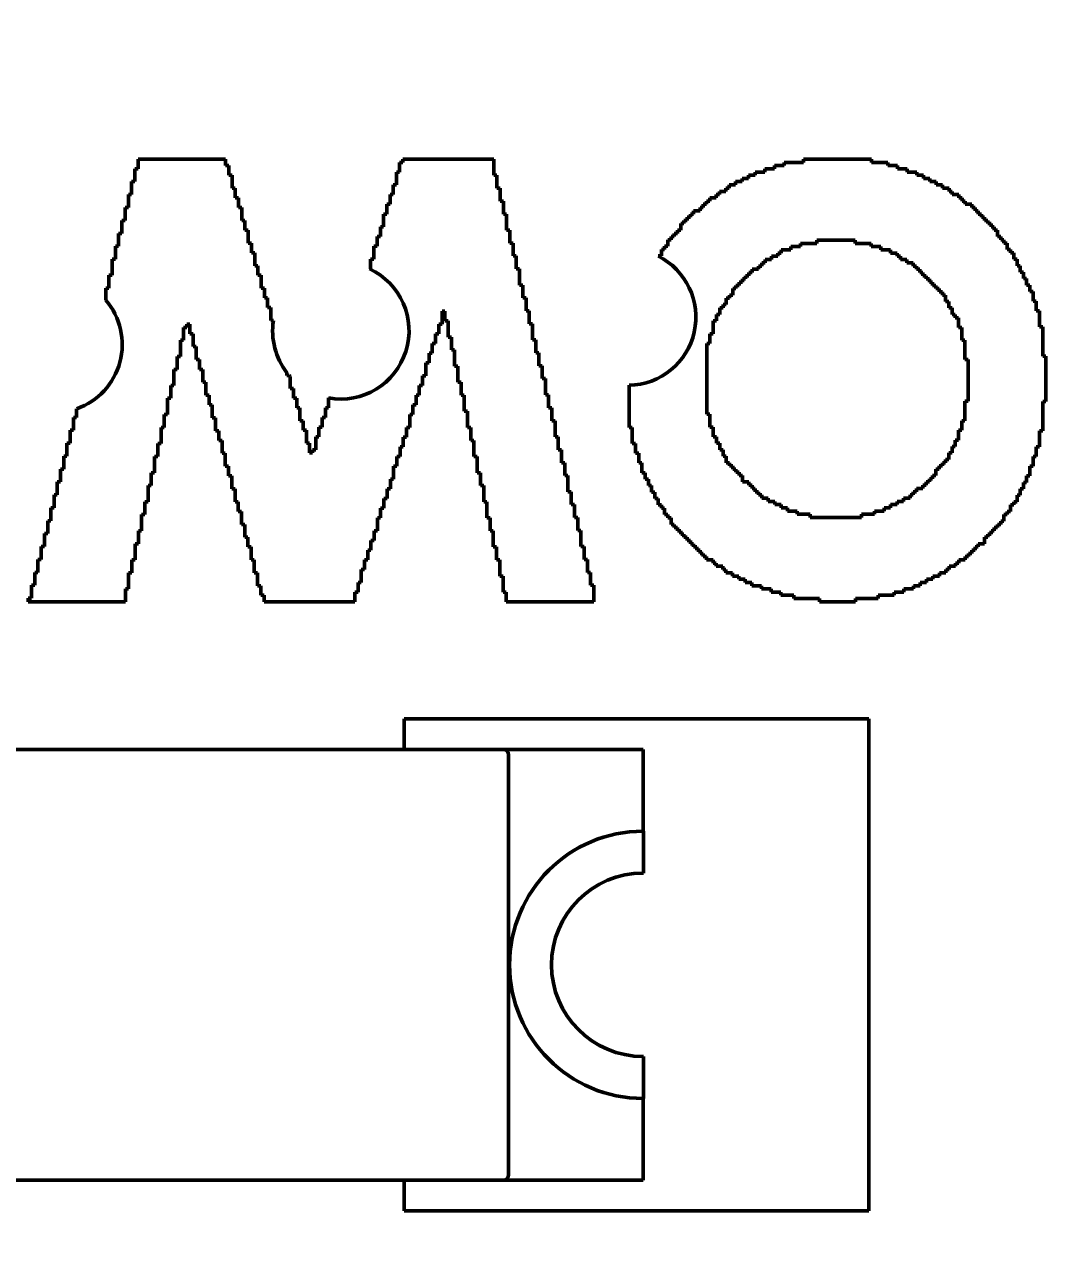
# Model space of a CAD drawing. Header units: millimetres. Extents: x 22 to 202, y 169 to 282.
# Drawn here: x 95.103 to 97.001, y 206.543 to 208.839 of the extents above; entities that cross this region are included whole.
import ezdxf

# ---------------------------------------------------------------- set-up
doc = ezdxf.new("R2010")
doc.units = ezdxf.units.MM
doc.header["$LTSCALE"] = 0.75
doc.layers.add('FD_Dimensions', color=7, linetype='Continuous', lineweight=25)
doc.layers.add('Visible', color=7, linetype='Continuous', lineweight=50)
doc.styles.get("Standard").update_dxf_attribs({"font": 'arial.ttf'})
doc.dimstyles.new('Dim-ISO-25', dxfattribs={"dimtxt": 2.5, "dimasz": 2.5, "dimexe": 1.5, "dimexo": 0, "dimgap": 1, "dimtad": 1, "dimzin": 4, "dimdsep": 46, "dimtxsty": 'Standard', "dimblk": 'OPEN90', "dimcen": 0, "dimazin": 1, "dimtp": 0.1, "dimtm": 0.1, "dimtfac": 0.72, "dimtmove": 0, "dimatfit": 3, "dimfxl": 1, "dimtzin": 4, "dimarcsym": 0})

# ---------------------------------------------------------------- blocks, each defined once
blk = doc.blocks.new('_Open90')
at = {"color": 0, "linetype": 'ByBlock', "lineweight": -2}
for p, q in [((-0.5, 0.5), (0, 0)), ((0, 0), (-1, 0)), ((0, 0), (-0.5, -0.5))]:
    blk.add_line(p, q, dxfattribs=at)
blk = doc.blocks.new('*D39')
at = {"layer": 'Defpoints', "color": 0, "transparency": 16777216}
for p in [(91.851481, 219.885579), (39.845512, 191.385202), (126.699789, 191.385202)]:
    blk.add_point(p, dxfattribs=at)
at = {"layer": 'FD_Dimensions', "color": 0, "lineweight": -2, "transparency": 16777216}
for p, q in [((91.851481, 219.885579), (38.345512, 219.885579)), ((39.845512, 217.385579), (39.845512, 193.885202)), ((126.699789, 191.385202), (38.345512, 191.385202))]:
    blk.add_line(p, q, dxfattribs=at)
at = {"layer": 'FD_Dimensions', "color": 0, "lineweight": -2, "transparency": 16777216, "xscale": 2.5, "yscale": 2.5, "zscale": 2.5}
for p, rotation in [((39.845512, 219.885579), 90), ((39.845512, 191.385202), 270)]:
    blk.add_blockref('_Open90', p, dxfattribs=dict(at, rotation=rotation))
at = {"layer": 'FD_Dimensions', "color": 0, "transparency": 16777216, "insert": (37.568245, 204.532394), "char_height": 2.5, "attachment_point": 5, "rotation": 90}
blk.add_mtext('28.50mm', dxfattribs=at)

msp = doc.modelspace()

# ---------------------------------------------------------------- linework, layer by layer
at = {"layer": 'Visible'}
for p, q in [((95.314, 208.5896), (95.4765, 208.5896)), ((95.314, 208.5715), (95.314, 208.5896)), ((95.4765, 208.5896), (95.4765, 208.5776)), ((95.806, 208.5896), (95.9746, 208.5896)), ((95.806, 208.5835), (95.806, 208.5896)), ((95.9746, 208.5896), (95.9746, 208.5596)), ((96.5499, 208.5896), (96.6767, 208.5896)), ((96.5499, 208.5835), (96.5499, 208.5896)), ((96.6767, 208.5896), (96.6767, 208.5835)), ((95.3079, 208.5715), (95.314, 208.5715)), ((95.3079, 208.5477), (95.3079, 208.5715)), ((95.4765, 208.5776), (95.4826, 208.5776)), ((95.4826, 208.5776), (95.4826, 208.5596)), ((95.7999, 208.5835), (95.806, 208.5835)), ((95.7999, 208.5654), (95.7999, 208.5835)), ((96.478, 208.5715), (96.4961, 208.5715)), ((96.478, 208.5654), (96.478, 208.5715)), ((96.4961, 208.5776), (96.5139, 208.5776)), ((96.4961, 208.5715), (96.4961, 208.5776)), ((96.5139, 208.5835), (96.5499, 208.5835)), ((96.5139, 208.5776), (96.5139, 208.5835)), ((96.6767, 208.5835), (96.7066, 208.5835)), ((96.7066, 208.5835), (96.7066, 208.5776)), ((96.7066, 208.5776), (96.7247, 208.5776)), ((96.7247, 208.5776), (96.7247, 208.5715)), ((96.7247, 208.5715), (96.7425, 208.5715)), ((96.7425, 208.5715), (96.7425, 208.5654)), ((95.302, 208.5477), (95.3079, 208.5477)), ((95.302, 208.5235), (95.302, 208.5477)), ((95.4826, 208.5596), (95.4885, 208.5596)), ((95.4885, 208.5596), (95.4885, 208.5355)), ((95.794, 208.5654), (95.7999, 208.5654)), ((95.794, 208.5416), (95.794, 208.5654)), ((95.9746, 208.5596), (95.9805, 208.5596)), ((95.9805, 208.5596), (95.9805, 208.5355)), ((96.4239, 208.5477), (96.4359, 208.5477)), ((96.4239, 208.5416), (96.4239, 208.5477)), ((96.4359, 208.5535), (96.4481, 208.5535)), ((96.4359, 208.5477), (96.4359, 208.5535)), ((96.4481, 208.5596), (96.46, 208.5596)), ((96.4481, 208.5535), (96.4481, 208.5596)), ((96.46, 208.5654), (96.478, 208.5654)), ((96.46, 208.5596), (96.46, 208.5654)), ((96.7425, 208.5654), (96.7605, 208.5654)), ((96.7605, 208.5654), (96.7605, 208.5596)), ((96.7605, 208.5596), (96.7727, 208.5596)), ((96.7727, 208.5596), (96.7727, 208.5535)), ((96.7727, 208.5535), (96.7846, 208.5535)), ((96.7846, 208.5535), (96.7846, 208.5477)), ((96.7846, 208.5477), (96.7966, 208.5477)), ((96.7966, 208.5477), (96.7966, 208.5416)), ((95.2959, 208.5235), (95.302, 208.5235)), ((95.2959, 208.4996), (95.2959, 208.5235)), ((95.4885, 208.5355), (95.4946, 208.5355)), ((95.4946, 208.5355), (95.4946, 208.5174)), ((95.7821, 208.5235), (95.7879, 208.5235)), ((95.7821, 208.5055), (95.7821, 208.5235)), ((95.7879, 208.5416), (95.794, 208.5416)), ((95.7879, 208.5235), (95.7879, 208.5416)), ((95.9805, 208.5355), (95.9866, 208.5355)), ((95.9866, 208.5355), (95.9866, 208.5116)), ((96.3879, 208.5235), (96.394, 208.5235)), ((96.3879, 208.5174), (96.3879, 208.5235)), ((96.394, 208.5296), (96.4059, 208.5296)), ((96.394, 208.5235), (96.394, 208.5296)), ((96.4059, 208.5355), (96.412, 208.5355)), ((96.4059, 208.5296), (96.4059, 208.5355)), ((96.412, 208.5416), (96.4239, 208.5416)), ((96.412, 208.5355), (96.412, 208.5416)), ((96.7966, 208.5416), (96.8085, 208.5416)), ((96.8085, 208.5416), (96.8085, 208.5355)), ((96.8085, 208.5355), (96.8204, 208.5355)), ((96.8204, 208.5355), (96.8204, 208.5296)), ((96.8204, 208.5296), (96.8265, 208.5296)), ((96.8265, 208.5296), (96.8265, 208.5235)), ((96.8265, 208.5235), (96.8385, 208.5235)), ((96.8385, 208.5235), (96.8385, 208.5174)), ((95.2898, 208.4996), (95.2959, 208.4996)), ((95.2898, 208.4755), (95.2898, 208.4996)), ((95.4946, 208.5174), (95.5007, 208.5174)), ((95.5007, 208.5174), (95.5007, 208.4996)), ((95.5007, 208.4996), (95.5065, 208.4996)), ((95.5065, 208.4996), (95.5065, 208.4755)), ((95.776, 208.5055), (95.7821, 208.5055)), ((95.776, 208.4875), (95.776, 208.5055)), ((95.9866, 208.5116), (95.9927, 208.5116)), ((95.9927, 208.5116), (95.9927, 208.4875)), ((96.3579, 208.4996), (96.364, 208.4996)), ((96.3579, 208.4936), (96.3579, 208.4996)), ((96.364, 208.5055), (96.3698, 208.5055)), ((96.364, 208.4996), (96.364, 208.5055)), ((96.3698, 208.5116), (96.3759, 208.5116)), ((96.3698, 208.5055), (96.3698, 208.5116)), ((96.3759, 208.5174), (96.3879, 208.5174)), ((96.3759, 208.5116), (96.3759, 208.5174)), ((96.8385, 208.5174), (96.8446, 208.5174)), ((96.8446, 208.5174), (96.8446, 208.5116)), ((96.8446, 208.5116), (96.8507, 208.5116)), ((96.8507, 208.5116), (96.8507, 208.5055)), ((96.8507, 208.5055), (96.8626, 208.5055)), ((96.8626, 208.5055), (96.8626, 208.4996)), ((96.8626, 208.4996), (96.8687, 208.4996)), ((96.8687, 208.4996), (96.8687, 208.4936)), ((95.284, 208.4755), (95.2898, 208.4755)), ((95.284, 208.4516), (95.284, 208.4755)), ((95.5065, 208.4755), (95.5126, 208.4755)), ((95.5126, 208.4755), (95.5126, 208.4575)), ((95.7699, 208.4875), (95.776, 208.4875)), ((95.7699, 208.4636), (95.7699, 208.4875)), ((95.9927, 208.4875), (95.9985, 208.4875)), ((95.9985, 208.4875), (95.9985, 208.4575)), ((96.3279, 208.4755), (96.334, 208.4755)), ((96.3279, 208.4697), (96.3279, 208.4755)), ((96.334, 208.4816), (96.3399, 208.4816)), ((96.334, 208.4755), (96.334, 208.4816)), ((96.3399, 208.4875), (96.346, 208.4875)), ((96.3399, 208.4816), (96.3399, 208.4875)), ((96.346, 208.4936), (96.3579, 208.4936)), ((96.346, 208.4875), (96.346, 208.4936)), ((96.8687, 208.4936), (96.8745, 208.4936)), ((96.8745, 208.4936), (96.8745, 208.4875)), ((96.8745, 208.4875), (96.8806, 208.4875)), ((96.8806, 208.4875), (96.8806, 208.4816)), ((96.8806, 208.4816), (96.8865, 208.4816)), ((96.8865, 208.4816), (96.8865, 208.4755)), ((96.8865, 208.4755), (96.8926, 208.4755)), ((96.8926, 208.4755), (96.8926, 208.4697)), ((95.5126, 208.4575), (95.5184, 208.4575)), ((95.5184, 208.4575), (95.5184, 208.4336)), ((95.7641, 208.4636), (95.7699, 208.4636)), ((95.7641, 208.4455), (95.7641, 208.4636)), ((95.9985, 208.4575), (96.0046, 208.4575)), ((96.0046, 208.4575), (96.0046, 208.4336)), ((96.316, 208.4575), (96.3221, 208.4575)), ((96.316, 208.4516), (96.316, 208.4575)), ((96.3221, 208.4697), (96.3279, 208.4697)), ((96.3221, 208.4575), (96.3221, 208.4697)), ((96.8926, 208.4697), (96.8987, 208.4697)), ((96.8987, 208.4697), (96.8987, 208.4636)), ((96.8987, 208.4636), (96.9045, 208.4636)), ((96.9045, 208.4636), (96.9045, 208.4575)), ((96.9045, 208.4575), (96.9106, 208.4575)), ((96.9106, 208.4575), (96.9106, 208.4455)), ((95.2779, 208.4516), (95.284, 208.4516)), ((95.2779, 208.4275), (95.2779, 208.4516)), ((95.5184, 208.4336), (95.5245, 208.4336)), ((95.5245, 208.4336), (95.5245, 208.4156)), ((95.758, 208.4455), (95.7641, 208.4455)), ((95.758, 208.4275), (95.758, 208.4455)), ((96.0046, 208.4336), (96.0107, 208.4336)), ((96.0107, 208.4336), (96.0107, 208.4095)), ((96.298, 208.4394), (96.3041, 208.4394)), ((96.298, 208.4275), (96.298, 208.4394)), ((96.3041, 208.4455), (96.3099, 208.4455)), ((96.3041, 208.4394), (96.3041, 208.4455)), ((96.3099, 208.4516), (96.316, 208.4516)), ((96.3099, 208.4455), (96.3099, 208.4516)), ((96.5446, 208.4328), (96.5446, 208.427)), ((96.5746, 208.4328), (96.5446, 208.4328)), ((96.5746, 208.4389), (96.5746, 208.4328)), ((96.6459, 208.4389), (96.5746, 208.4389)), ((96.6459, 208.4328), (96.6459, 208.4389)), ((96.6759, 208.4328), (96.6459, 208.4328)), ((96.6759, 208.427), (96.6759, 208.4328)), ((96.9106, 208.4455), (96.9165, 208.4455)), ((96.9165, 208.4455), (96.9165, 208.4394)), ((96.9165, 208.4394), (96.9225, 208.4394)), ((96.9225, 208.4394), (96.9225, 208.4336)), ((96.9225, 208.4336), (96.9286, 208.4336)), ((96.9286, 208.4336), (96.9286, 208.4214)), ((95.2721, 208.4275), (95.2779, 208.4275)), ((95.2721, 208.4036), (95.2721, 208.4275)), ((95.5245, 208.4156), (95.5306, 208.4156)), ((95.5306, 208.4156), (95.5306, 208.3914)), ((95.7519, 208.4275), (95.758, 208.4275)), ((95.7519, 208.4036), (95.7519, 208.4275)), ((96.0107, 208.4095), (96.0165, 208.4095)), ((96.0165, 208.4095), (96.0165, 208.3856)), ((96.2799, 208.4095), (96.286, 208.4095)), ((96.2799, 208.4095), (96.2799, 208.4095)), ((96.286, 208.4214), (96.2919, 208.4214)), ((96.286, 208.4095), (96.286, 208.4214)), ((96.2919, 208.4275), (96.298, 208.4275)), ((96.2919, 208.4214), (96.2919, 208.4275)), ((96.4905, 208.409), (96.4905, 208.4029)), ((96.5027, 208.409), (96.4905, 208.409)), ((96.5027, 208.4148), (96.5027, 208.409)), ((96.5085, 208.4148), (96.5027, 208.4148)), ((96.5085, 208.4209), (96.5085, 208.4148)), ((96.5266, 208.4209), (96.5085, 208.4209)), ((96.5266, 208.427), (96.5266, 208.4209)), ((96.5446, 208.427), (96.5266, 208.427)), ((96.6939, 208.427), (96.6759, 208.427)), ((96.6939, 208.4209), (96.6939, 208.427)), ((96.712, 208.4209), (96.6939, 208.4209)), ((96.712, 208.4148), (96.712, 208.4209)), ((96.7239, 208.4148), (96.712, 208.4148)), ((96.7239, 208.409), (96.7239, 208.4148)), ((96.73, 208.409), (96.7239, 208.409)), ((96.73, 208.4029), (96.73, 208.409)), ((96.9286, 208.4214), (96.9345, 208.4214)), ((96.9345, 208.4214), (96.9345, 208.4156)), ((96.9345, 208.4156), (96.9406, 208.4156)), ((96.9406, 208.4156), (96.9406, 208.4036)), ((95.266, 208.4036), (95.2721, 208.4036)), ((95.266, 208.3737), (95.266, 208.4036)), ((95.5306, 208.3914), (95.5365, 208.3914)), ((95.5365, 208.3914), (95.5365, 208.3737)), ((95.7438, 208.3856), (95.746, 208.3856)), ((95.746, 208.4036), (95.7519, 208.4036)), ((95.746, 208.3856), (95.746, 208.4036)), ((96.0165, 208.3856), (96.0226, 208.3856)), ((96.0226, 208.3856), (96.0226, 208.3556)), ((96.4547, 208.3848), (96.4547, 208.379)), ((96.4666, 208.3848), (96.4547, 208.3848)), ((96.4666, 208.3909), (96.4666, 208.3848)), ((96.4725, 208.3909), (96.4666, 208.3909)), ((96.4725, 208.397), (96.4725, 208.3909)), ((96.4786, 208.397), (96.4725, 208.397)), ((96.4786, 208.4029), (96.4786, 208.397)), ((96.4905, 208.4029), (96.4786, 208.4029)), ((96.742, 208.4029), (96.73, 208.4029)), ((96.742, 208.397), (96.742, 208.4029)), ((96.7539, 208.397), (96.742, 208.397)), ((96.7539, 208.3909), (96.7539, 208.397)), ((96.76, 208.3909), (96.7539, 208.3909)), ((96.76, 208.3848), (96.76, 208.3909)), ((96.7661, 208.3848), (96.76, 208.3848)), ((96.7661, 208.379), (96.7661, 208.3848)), ((96.9406, 208.4036), (96.9467, 208.4036)), ((96.9467, 208.4036), (96.9467, 208.3914)), ((96.9467, 208.3914), (96.9525, 208.3914)), ((96.9525, 208.3914), (96.9525, 208.3795)), ((95.2599, 208.3737), (95.266, 208.3737)), ((95.2599, 208.3495), (95.2599, 208.3737)), ((95.5365, 208.3737), (95.5426, 208.3737)), ((95.5426, 208.3737), (95.5426, 208.3495)), ((96.4305, 208.361), (96.4305, 208.3549)), ((96.4366, 208.361), (96.4305, 208.361)), ((96.4366, 208.3671), (96.4366, 208.361)), ((96.4425, 208.3671), (96.4366, 208.3671)), ((96.4425, 208.3729), (96.4425, 208.3671)), ((96.4486, 208.3729), (96.4425, 208.3729)), ((96.4486, 208.379), (96.4486, 208.3729)), ((96.4547, 208.379), (96.4486, 208.379)), ((96.7719, 208.379), (96.7661, 208.379)), ((96.7719, 208.3729), (96.7719, 208.379)), ((96.778, 208.3729), (96.7719, 208.3729)), ((96.778, 208.3671), (96.778, 208.3729)), ((96.7839, 208.3671), (96.778, 208.3671)), ((96.7839, 208.361), (96.7839, 208.3671)), ((96.79, 208.361), (96.7839, 208.361)), ((96.79, 208.3549), (96.79, 208.361)), ((96.9525, 208.3795), (96.9586, 208.3795)), ((96.9586, 208.3795), (96.9586, 208.3676)), ((96.9586, 208.3676), (96.9645, 208.3676)), ((96.9645, 208.3676), (96.9645, 208.3556)), ((95.254, 208.3495), (95.2599, 208.3495)), ((95.254, 208.3276), (95.254, 208.3495)), ((95.5426, 208.3495), (95.5487, 208.3495)), ((95.5487, 208.3495), (95.5487, 208.3315)), ((96.0226, 208.3556), (96.0285, 208.3556)), ((96.0285, 208.3556), (96.0285, 208.3315)), ((96.4186, 208.349), (96.4186, 208.3368)), ((96.4247, 208.349), (96.4186, 208.349)), ((96.4247, 208.3549), (96.4247, 208.349)), ((96.4305, 208.3549), (96.4247, 208.3549)), ((96.7961, 208.3549), (96.79, 208.3549)), ((96.7961, 208.349), (96.7961, 208.3549)), ((96.8019, 208.349), (96.7961, 208.349)), ((96.8019, 208.3429), (96.8019, 208.349)), ((96.808, 208.3429), (96.8019, 208.3429)), ((96.808, 208.3368), (96.808, 208.3429)), ((96.9645, 208.3556), (96.9706, 208.3556)), ((96.9706, 208.3556), (96.9706, 208.3434)), ((96.9706, 208.3434), (96.9766, 208.3434)), ((96.9766, 208.3434), (96.9766, 208.3257)), ((95.5487, 208.3315), (95.5545, 208.3315)), ((95.5545, 208.3315), (95.5545, 208.3135)), ((96.0285, 208.3315), (96.0346, 208.3315)), ((96.0346, 208.3315), (96.0346, 208.3076)), ((96.4006, 208.3191), (96.4006, 208.313)), ((96.4067, 208.3191), (96.4006, 208.3191)), ((96.4067, 208.331), (96.4067, 208.3191)), ((96.4125, 208.331), (96.4067, 208.331)), ((96.4125, 208.3368), (96.4125, 208.331)), ((96.4186, 208.3368), (96.4125, 208.3368)), ((96.8138, 208.3368), (96.808, 208.3368)), ((96.8138, 208.3249), (96.8138, 208.3368)), ((96.8199, 208.3249), (96.8138, 208.3249)), ((96.8199, 208.313), (96.8199, 208.3249)), ((96.9766, 208.3257), (96.9825, 208.3257)), ((96.9825, 208.3257), (96.9825, 208.3076)), ((95.5545, 208.3135), (95.5606, 208.3135)), ((95.5606, 208.3135), (95.5606, 208.2896)), ((95.8786, 208.3069), (95.8786, 208.283)), ((95.8839, 208.3069), (95.8786, 208.3069)), ((95.8839, 208.2888), (95.8839, 208.3069)), ((96.0346, 208.3076), (96.0407, 208.3076)), ((96.0407, 208.3076), (96.0407, 208.2835)), ((96.3886, 208.301), (96.3886, 208.2888)), ((96.3945, 208.301), (96.3886, 208.301)), ((96.3945, 208.313), (96.3945, 208.301)), ((96.4006, 208.313), (96.3945, 208.313)), ((96.826, 208.313), (96.8199, 208.313)), ((96.826, 208.301), (96.826, 208.313)), ((96.8319, 208.301), (96.826, 208.301)), ((96.8319, 208.2949), (96.8319, 208.301)), ((96.838, 208.2949), (96.8319, 208.2949)), ((96.838, 208.2769), (96.838, 208.2949)), ((96.9825, 208.3076), (96.9886, 208.3076)), ((96.9886, 208.3076), (96.9886, 208.2777)), ((95.3985, 208.2769), (95.3985, 208.253)), ((95.4046, 208.2769), (95.3985, 208.2769)), ((95.4046, 208.283), (95.4046, 208.2769)), ((95.41, 208.283), (95.4046, 208.283)), ((95.41, 208.265), (95.41, 208.283)), ((95.5606, 208.2896), (95.5653, 208.2896)), ((95.8725, 208.283), (95.8725, 208.265)), ((95.8786, 208.283), (95.8725, 208.283)), ((95.89, 208.2888), (95.8839, 208.2888)), ((95.89, 208.2589), (95.89, 208.2888)), ((96.0407, 208.2835), (96.0465, 208.2835)), ((96.0465, 208.2835), (96.0465, 208.2535)), ((96.3825, 208.2888), (96.3825, 208.265)), ((96.3886, 208.2888), (96.3825, 208.2888)), ((96.8441, 208.2769), (96.838, 208.2769)), ((96.8441, 208.253), (96.8441, 208.2769)), ((96.9886, 208.2777), (96.9947, 208.2777)), ((96.9947, 208.2777), (96.9947, 208.2235)), ((95.3925, 208.253), (95.3925, 208.223)), ((95.3985, 208.253), (95.3925, 208.253)), ((95.4161, 208.265), (95.41, 208.265)), ((95.4161, 208.2411), (95.4161, 208.265)), ((95.8606, 208.2469), (95.8606, 208.2289)), ((95.8667, 208.2469), (95.8606, 208.2469)), ((95.8667, 208.265), (95.8667, 208.2469)), ((95.8725, 208.265), (95.8667, 208.265)), ((95.8959, 208.2589), (95.89, 208.2589)), ((95.8959, 208.235), (95.8959, 208.2589)), ((96.0465, 208.2535), (96.0526, 208.2535)), ((96.0526, 208.2535), (96.0526, 208.2296)), ((96.3706, 208.2469), (96.3706, 208.1156)), ((96.3764, 208.2469), (96.3706, 208.2469)), ((96.3764, 208.265), (96.3764, 208.2469)), ((96.3825, 208.265), (96.3764, 208.265)), ((96.8499, 208.253), (96.8441, 208.253)), ((96.8499, 208.2169), (96.8499, 208.253)), ((95.3866, 208.223), (95.3866, 208.1989)), ((95.3925, 208.223), (95.3866, 208.223)), ((95.4219, 208.2411), (95.4161, 208.2411)), ((95.4219, 208.2169), (95.4219, 208.2411)), ((95.8545, 208.2289), (95.8545, 208.2108)), ((95.8606, 208.2289), (95.8545, 208.2289)), ((95.902, 208.235), (95.8959, 208.235)), ((95.902, 208.205), (95.902, 208.235)), ((96.0526, 208.2296), (96.0584, 208.2296)), ((96.0584, 208.2296), (96.0584, 208.2055)), ((96.9947, 208.2235), (97.0005, 208.2235)), ((97.0005, 208.2235), (97.0005, 208.139)), ((95.428, 208.2169), (95.4219, 208.2169)), ((95.428, 208.1989), (95.428, 208.2169)), ((95.8486, 208.2108), (95.8486, 208.187)), ((95.8545, 208.2108), (95.8486, 208.2108)), ((95.9081, 208.205), (95.902, 208.205)), ((95.9081, 208.175), (95.9081, 208.205)), ((96.0584, 208.2055), (96.0645, 208.2055)), ((96.0645, 208.2055), (96.0645, 208.1816)), ((96.856, 208.2169), (96.8499, 208.2169)), ((96.856, 208.1395), (96.856, 208.2169)), ((95.3805, 208.1989), (95.3805, 208.1689)), ((95.3866, 208.1989), (95.3805, 208.1989)), ((95.4341, 208.1989), (95.428, 208.1989)), ((95.4341, 208.175), (95.4341, 208.1989)), ((95.5906, 208.1928), (95.5906, 208.1875)), ((95.5906, 208.1875), (95.5949, 208.1875)), ((95.5967, 208.1855), (95.5967, 208.1636)), ((95.8425, 208.187), (95.8425, 208.1689)), ((95.8486, 208.187), (95.8425, 208.187)), ((96.0645, 208.1816), (96.0706, 208.1816)), ((96.0706, 208.1816), (96.0706, 208.1517)), ((95.3747, 208.1689), (95.3747, 208.1451)), ((95.3805, 208.1689), (95.3747, 208.1689)), ((95.4399, 208.175), (95.4341, 208.175)), ((95.4399, 208.1509), (95.4399, 208.175)), ((95.5967, 208.1636), (95.6025, 208.1636)), ((95.6025, 208.1636), (95.6025, 208.1456)), ((95.8364, 208.1689), (95.8364, 208.1509)), ((95.8425, 208.1689), (95.8364, 208.1689)), ((95.9139, 208.175), (95.9081, 208.175)), ((95.9139, 208.1509), (95.9139, 208.175)), ((96.2261, 208.091), (96.2261, 208.1692)), ((95.3686, 208.1451), (95.3686, 208.1148)), ((95.3747, 208.1451), (95.3686, 208.1451)), ((95.446, 208.1509), (95.4399, 208.1509)), ((95.446, 208.1329), (95.446, 208.1509)), ((95.4519, 208.1329), (95.446, 208.1329)), ((95.4519, 208.109), (95.4519, 208.1329)), ((95.6025, 208.1456), (95.6086, 208.1456)), ((95.6086, 208.1456), (95.6086, 208.1275)), ((95.668, 208.1275), (95.668, 208.1458)), ((95.8245, 208.1329), (95.8245, 208.1148)), ((95.8306, 208.1329), (95.8245, 208.1329)), ((95.8306, 208.1509), (95.8306, 208.1329)), ((95.8364, 208.1509), (95.8306, 208.1509)), ((95.92, 208.1509), (95.9139, 208.1509)), ((95.92, 208.1209), (95.92, 208.1509)), ((96.0706, 208.1517), (96.0765, 208.1517)), ((96.0765, 208.1517), (96.0765, 208.1275)), ((96.8499, 208.1395), (96.856, 208.1395)), ((96.8499, 208.1034), (96.8499, 208.1395)), ((96.9947, 208.139), (96.9947, 208.0849)), ((97.0005, 208.139), (96.9947, 208.139)), ((95.1941, 208.1095), (95.1999, 208.1095)), ((95.1941, 208.0856), (95.1941, 208.1095)), ((95.1999, 208.1095), (95.1999, 208.1256)), ((95.3625, 208.1148), (95.3625, 208.091)), ((95.3686, 208.1148), (95.3625, 208.1148)), ((95.458, 208.109), (95.4519, 208.109)), ((95.458, 208.0849), (95.458, 208.109)), ((95.6086, 208.1275), (95.6144, 208.1275)), ((95.6144, 208.1275), (95.6144, 208.1034)), ((95.6561, 208.1095), (95.6619, 208.1095)), ((95.6561, 208.0915), (95.6561, 208.1095)), ((95.6619, 208.1275), (95.668, 208.1275)), ((95.6619, 208.1095), (95.6619, 208.1275)), ((95.8187, 208.1148), (95.8187, 208.091)), ((95.8245, 208.1148), (95.8187, 208.1148)), ((95.9259, 208.1209), (95.92, 208.1209)), ((95.9259, 208.091), (95.9259, 208.1209)), ((96.0765, 208.1275), (96.0826, 208.1275)), ((96.0826, 208.1275), (96.0826, 208.1034)), ((96.3706, 208.1156), (96.3764, 208.1156)), ((96.3764, 208.1156), (96.3764, 208.0915)), ((95.188, 208.0856), (95.1941, 208.0856)), ((95.188, 208.0615), (95.188, 208.0856)), ((95.3566, 208.091), (95.3566, 208.061)), ((95.3625, 208.091), (95.3566, 208.091)), ((95.4641, 208.0849), (95.458, 208.0849)), ((95.4641, 208.0668), (95.4641, 208.0849)), ((95.6144, 208.1034), (95.6205, 208.1034)), ((95.6205, 208.1034), (95.6205, 208.0856)), ((95.6205, 208.0856), (95.6266, 208.0856)), ((95.6266, 208.0856), (95.6266, 208.0615)), ((95.65, 208.0915), (95.6561, 208.0915)), ((95.65, 208.0734), (95.65, 208.0915)), ((95.8126, 208.091), (95.8126, 208.0729)), ((95.8187, 208.091), (95.8126, 208.091)), ((95.9319, 208.091), (95.9259, 208.091)), ((95.9319, 208.0668), (95.9319, 208.091)), ((96.0826, 208.1034), (96.0887, 208.1034)), ((96.0887, 208.1034), (96.0887, 208.0734)), ((96.2319, 208.091), (96.2261, 208.091)), ((96.2319, 208.061), (96.2319, 208.091)), ((96.3764, 208.0915), (96.3825, 208.0915)), ((96.3825, 208.0915), (96.3825, 208.0734)), ((96.838, 208.0856), (96.8441, 208.0856)), ((96.838, 208.0676), (96.838, 208.0856)), ((96.8441, 208.1034), (96.8499, 208.1034)), ((96.8441, 208.0856), (96.8441, 208.1034)), ((96.9886, 208.0849), (96.9886, 208.0549)), ((96.9947, 208.0849), (96.9886, 208.0849)), ((95.4699, 208.0668), (95.4641, 208.0668)), ((95.4699, 208.043), (95.4699, 208.0668)), ((95.6439, 208.0734), (95.65, 208.0734)), ((95.6439, 208.0496), (95.6439, 208.0734)), ((95.8065, 208.0729), (95.8065, 208.0549)), ((95.8126, 208.0729), (95.8065, 208.0729)), ((95.938, 208.0668), (95.9319, 208.0668)), ((95.938, 208.0369), (95.938, 208.0668)), ((96.0887, 208.0734), (96.0945, 208.0734)), ((96.0945, 208.0734), (96.0945, 208.0496)), ((96.3825, 208.0734), (96.3886, 208.0734)), ((96.3886, 208.0734), (96.3886, 208.0615)), ((96.8319, 208.0676), (96.838, 208.0676)), ((96.8319, 208.0557), (96.8319, 208.0676)), ((95.1819, 208.0615), (95.188, 208.0615)), ((95.1819, 208.0376), (95.1819, 208.0615)), ((95.3505, 208.061), (95.3505, 208.0369)), ((95.3566, 208.061), (95.3505, 208.061)), ((95.476, 208.043), (95.4699, 208.043)), ((95.476, 208.0191), (95.476, 208.043)), ((95.6266, 208.0615), (95.6325, 208.0615)), ((95.6325, 208.0615), (95.6325, 208.0435)), ((95.6325, 208.0435), (95.6381, 208.0435)), ((95.6381, 208.0496), (95.6439, 208.0496)), ((95.6381, 208.0435), (95.6381, 208.0496)), ((95.8006, 208.0549), (95.8006, 208.0369)), ((95.8065, 208.0549), (95.8006, 208.0549)), ((96.0945, 208.0496), (96.1006, 208.0496)), ((96.1006, 208.0496), (96.1006, 208.0254)), ((96.238, 208.061), (96.2319, 208.061)), ((96.238, 208.043), (96.238, 208.061)), ((96.2439, 208.043), (96.238, 208.043)), ((96.2439, 208.0249), (96.2439, 208.043)), ((96.3886, 208.0615), (96.3945, 208.0615)), ((96.3945, 208.0615), (96.3945, 208.0496)), ((96.3945, 208.0496), (96.4006, 208.0496)), ((96.4006, 208.0496), (96.4006, 208.0376)), ((96.8199, 208.0435), (96.826, 208.0435)), ((96.8199, 208.0315), (96.8199, 208.0435)), ((96.826, 208.0557), (96.8319, 208.0557)), ((96.826, 208.0435), (96.826, 208.0557)), ((96.9825, 208.0549), (96.9825, 208.0369)), ((96.9886, 208.0549), (96.9825, 208.0549)), ((95.176, 208.0376), (95.1819, 208.0376)), ((95.176, 208.0135), (95.176, 208.0376)), ((95.3447, 208.0369), (95.3447, 208.0069)), ((95.3505, 208.0369), (95.3447, 208.0369)), ((95.4819, 208.0191), (95.476, 208.0191)), ((95.4819, 208.001), (95.4819, 208.0191)), ((95.7887, 208.0191), (95.7887, 207.9949)), ((95.7945, 208.0191), (95.7887, 208.0191)), ((95.7945, 208.0369), (95.7945, 208.0191)), ((95.8006, 208.0369), (95.7945, 208.0369)), ((95.9439, 208.0369), (95.938, 208.0369)), ((95.9439, 208.0069), (95.9439, 208.0369)), ((96.1006, 208.0254), (96.1067, 208.0254)), ((96.1067, 208.0254), (96.1067, 208.0016)), ((96.25, 208.0249), (96.2439, 208.0249)), ((96.25, 208.0069), (96.25, 208.0249)), ((96.4006, 208.0376), (96.4067, 208.0376)), ((96.4067, 208.0376), (96.4067, 208.0254)), ((96.4067, 208.0254), (96.4125, 208.0254)), ((96.4125, 208.0254), (96.4125, 208.0196)), ((96.4125, 208.0196), (96.4186, 208.0196)), ((96.4186, 208.0196), (96.4186, 208.0135)), ((96.8019, 208.0196), (96.808, 208.0196)), ((96.8019, 208.0135), (96.8019, 208.0196)), ((96.808, 208.0254), (96.8138, 208.0254)), ((96.808, 208.0196), (96.808, 208.0254)), ((96.8138, 208.0315), (96.8199, 208.0315)), ((96.8138, 208.0254), (96.8138, 208.0315)), ((96.9706, 208.0191), (96.9706, 208.001)), ((96.9766, 208.0191), (96.9706, 208.0191)), ((96.9766, 208.0369), (96.9766, 208.0191)), ((96.9825, 208.0369), (96.9766, 208.0369)), ((95.1699, 208.0135), (95.176, 208.0135)), ((95.1699, 207.9896), (95.1699, 208.0135)), ((95.3386, 208.0069), (95.3386, 207.983)), ((95.3447, 208.0069), (95.3386, 208.0069)), ((95.488, 208.001), (95.4819, 208.001)), ((95.488, 207.9769), (95.488, 208.001)), ((95.7826, 207.9949), (95.7826, 207.9769)), ((95.7887, 207.9949), (95.7826, 207.9949)), ((95.95, 208.0069), (95.9439, 208.0069)), ((95.95, 207.983), (95.95, 208.0069)), ((96.1067, 208.0016), (96.1125, 208.0016)), ((96.1125, 208.0016), (96.1125, 207.9716)), ((96.2561, 208.0069), (96.25, 208.0069)), ((96.2561, 207.9949), (96.2561, 208.0069)), ((96.2619, 207.9949), (96.2561, 207.9949)), ((96.2619, 207.983), (96.2619, 207.9949)), ((96.4186, 208.0135), (96.4247, 208.0135)), ((96.4247, 208.0135), (96.4247, 208.0077)), ((96.4247, 208.0077), (96.4305, 208.0077)), ((96.4305, 208.0077), (96.4305, 208.0016)), ((96.4305, 208.0016), (96.4366, 208.0016)), ((96.4366, 208.0016), (96.4366, 207.9896)), ((96.7839, 207.9955), (96.79, 207.9955)), ((96.7839, 207.9896), (96.7839, 207.9955)), ((96.79, 208.0016), (96.7961, 208.0016)), ((96.79, 207.9955), (96.79, 208.0016)), ((96.7961, 208.0135), (96.8019, 208.0135)), ((96.7961, 208.0016), (96.7961, 208.0135)), ((96.9645, 208.001), (96.9645, 207.9889)), ((96.9706, 208.001), (96.9645, 208.001)), ((95.1639, 207.9896), (95.1699, 207.9896)), ((95.1639, 207.9655), (95.1639, 207.9896)), ((95.3325, 207.983), (95.3325, 207.953)), ((95.3386, 207.983), (95.3325, 207.983)), ((95.4941, 207.9769), (95.488, 207.9769)), ((95.4941, 207.953), (95.4941, 207.9769)), ((95.7765, 207.9769), (95.7765, 207.9589)), ((95.7826, 207.9769), (95.7765, 207.9769)), ((95.9561, 207.983), (95.95, 207.983)), ((95.9561, 207.953), (95.9561, 207.983)), ((96.1125, 207.9716), (96.1186, 207.9716)), ((96.1186, 207.9716), (96.1186, 207.9475)), ((96.268, 207.983), (96.2619, 207.983)), ((96.268, 207.9708), (96.268, 207.983)), ((96.2741, 207.9708), (96.268, 207.9708)), ((96.2741, 207.9589), (96.2741, 207.9708)), ((96.4366, 207.9896), (96.4486, 207.9896)), ((96.4486, 207.9896), (96.4486, 207.9835)), ((96.4486, 207.9835), (96.4547, 207.9835)), ((96.4547, 207.9835), (96.4547, 207.9774)), ((96.4547, 207.9774), (96.4605, 207.9774)), ((96.4605, 207.9774), (96.4605, 207.9716)), ((96.4605, 207.9716), (96.4666, 207.9716)), ((96.4666, 207.9716), (96.4666, 207.9655)), ((96.7539, 207.9716), (96.76, 207.9716)), ((96.7539, 207.9655), (96.7539, 207.9716)), ((96.76, 207.9774), (96.7719, 207.9774)), ((96.76, 207.9716), (96.76, 207.9774)), ((96.7719, 207.9835), (96.778, 207.9835)), ((96.7719, 207.9774), (96.7719, 207.9835)), ((96.778, 207.9896), (96.7839, 207.9896)), ((96.778, 207.9835), (96.778, 207.9896)), ((96.9525, 207.9769), (96.9525, 207.965)), ((96.9586, 207.9769), (96.9525, 207.9769)), ((96.9586, 207.9889), (96.9586, 207.9769)), ((96.9645, 207.9889), (96.9586, 207.9889)), ((95.158, 207.9655), (95.1639, 207.9655)), ((95.158, 207.9416), (95.158, 207.9655)), ((95.3267, 207.953), (95.3267, 207.9289)), ((95.3325, 207.953), (95.3267, 207.953)), ((95.4999, 207.953), (95.4941, 207.953)), ((95.4999, 207.935), (95.4999, 207.953)), ((95.7707, 207.9589), (95.7707, 207.9408)), ((95.7765, 207.9589), (95.7707, 207.9589)), ((95.9619, 207.953), (95.9561, 207.953)), ((95.9619, 207.9231), (95.9619, 207.953)), ((96.1186, 207.9475), (96.1245, 207.9475)), ((96.1245, 207.9475), (96.1245, 207.9236)), ((96.2799, 207.9589), (96.2741, 207.9589)), ((96.2799, 207.9469), (96.2799, 207.9589)), ((96.286, 207.9469), (96.2799, 207.9469)), ((96.286, 207.9408), (96.286, 207.9469)), ((96.4666, 207.9655), (96.4725, 207.9655)), ((96.4725, 207.9655), (96.4725, 207.9596)), ((96.4725, 207.9596), (96.4847, 207.9596)), ((96.4847, 207.9596), (96.4847, 207.9535)), ((96.4847, 207.9535), (96.4966, 207.9535)), ((96.4966, 207.9535), (96.4966, 207.9475)), ((96.4966, 207.9475), (96.5085, 207.9475)), ((96.5085, 207.9475), (96.5085, 207.9416)), ((96.712, 207.9475), (96.7239, 207.9475)), ((96.712, 207.9416), (96.712, 207.9475)), ((96.7239, 207.9535), (96.7359, 207.9535)), ((96.7239, 207.9475), (96.7239, 207.9535)), ((96.7359, 207.9596), (96.748, 207.9596)), ((96.7359, 207.9535), (96.7359, 207.9596)), ((96.748, 207.9655), (96.7539, 207.9655)), ((96.748, 207.9596), (96.748, 207.9655)), ((96.9345, 207.9469), (96.9345, 207.935)), ((96.9406, 207.9469), (96.9345, 207.9469)), ((96.9406, 207.953), (96.9406, 207.9469)), ((96.9467, 207.953), (96.9406, 207.953)), ((96.9467, 207.965), (96.9467, 207.953)), ((96.9525, 207.965), (96.9467, 207.965)), ((95.1519, 207.9416), (95.158, 207.9416)), ((95.1519, 207.9175), (95.1519, 207.9416)), ((95.3206, 207.9289), (95.3206, 207.8989)), ((95.3267, 207.9289), (95.3206, 207.9289)), ((95.506, 207.935), (95.4999, 207.935)), ((95.506, 207.9109), (95.506, 207.935)), ((95.7646, 207.9408), (95.7646, 207.9231)), ((95.7707, 207.9408), (95.7646, 207.9408)), ((96.2919, 207.9408), (96.286, 207.9408)), ((96.2919, 207.9289), (96.2919, 207.9408)), ((96.298, 207.9289), (96.2919, 207.9289)), ((96.298, 207.9231), (96.298, 207.9289)), ((96.5085, 207.9416), (96.5205, 207.9416)), ((96.5205, 207.9416), (96.5205, 207.9355)), ((96.5205, 207.9355), (96.5385, 207.9355)), ((96.5385, 207.9355), (96.5385, 207.9297)), ((96.5385, 207.9297), (96.5626, 207.9297)), ((96.5626, 207.9297), (96.5626, 207.9236)), ((96.6579, 207.9236), (96.6579, 207.9297)), ((96.6579, 207.9297), (96.682, 207.9297)), ((96.682, 207.9355), (96.7, 207.9355)), ((96.682, 207.9297), (96.682, 207.9355)), ((96.7, 207.9416), (96.712, 207.9416)), ((96.7, 207.9355), (96.7, 207.9416)), ((96.9225, 207.9289), (96.9225, 207.917)), ((96.9286, 207.9289), (96.9225, 207.9289)), ((96.9286, 207.935), (96.9286, 207.9289)), ((96.9345, 207.935), (96.9286, 207.935)), ((95.1461, 207.9175), (95.1519, 207.9175)), ((95.1461, 207.8936), (95.1461, 207.9175)), ((95.5121, 207.9109), (95.506, 207.9109)), ((95.5121, 207.887), (95.5121, 207.9109)), ((95.7585, 207.9231), (95.7585, 207.8989)), ((95.7646, 207.9231), (95.7585, 207.9231)), ((95.968, 207.9231), (95.9619, 207.9231)), ((95.968, 207.8989), (95.968, 207.9231)), ((96.1245, 207.9236), (96.1306, 207.9236)), ((96.1306, 207.9236), (96.1306, 207.8994)), ((96.3041, 207.9231), (96.298, 207.9231)), ((96.3041, 207.9109), (96.3041, 207.9231)), ((96.3099, 207.9109), (96.3041, 207.9109)), ((96.3099, 207.905), (96.3099, 207.9109)), ((96.316, 207.905), (96.3099, 207.905)), ((96.316, 207.8989), (96.316, 207.905)), ((96.5626, 207.9236), (96.6579, 207.9236)), ((96.9045, 207.905), (96.9045, 207.8989)), ((96.9106, 207.905), (96.9045, 207.905)), ((96.9106, 207.9109), (96.9106, 207.905)), ((96.9165, 207.9109), (96.9106, 207.9109)), ((96.9165, 207.917), (96.9165, 207.9109)), ((96.9225, 207.917), (96.9165, 207.917)), ((95.14, 207.8936), (95.1461, 207.8936)), ((95.14, 207.8695), (95.14, 207.8936)), ((95.3145, 207.8989), (95.3145, 207.8748)), ((95.3206, 207.8989), (95.3145, 207.8989)), ((95.5179, 207.887), (95.5121, 207.887)), ((95.5179, 207.869), (95.5179, 207.887)), ((95.7465, 207.8809), (95.7465, 207.8629)), ((95.7526, 207.8809), (95.7465, 207.8809)), ((95.7526, 207.8989), (95.7526, 207.8809)), ((95.7585, 207.8989), (95.7526, 207.8989)), ((95.9739, 207.8989), (95.968, 207.8989)), ((95.9739, 207.869), (95.9739, 207.8989)), ((96.1306, 207.8994), (96.1367, 207.8994)), ((96.1367, 207.8994), (96.1367, 207.8695)), ((96.3221, 207.8989), (96.316, 207.8989)), ((96.3221, 207.8928), (96.3221, 207.8989)), ((96.3279, 207.8928), (96.3221, 207.8928)), ((96.3279, 207.887), (96.3279, 207.8928)), ((96.334, 207.887), (96.3279, 207.887)), ((96.334, 207.8809), (96.334, 207.887)), ((96.3399, 207.8809), (96.334, 207.8809)), ((96.3399, 207.8748), (96.3399, 207.8809)), ((96.8865, 207.887), (96.8865, 207.8748)), ((96.8926, 207.887), (96.8865, 207.887)), ((96.8926, 207.8928), (96.8926, 207.887)), ((96.8987, 207.8928), (96.8926, 207.8928)), ((96.8987, 207.8989), (96.8987, 207.8928)), ((96.9045, 207.8989), (96.8987, 207.8989)), ((95.1339, 207.8695), (95.14, 207.8695)), ((95.1339, 207.8456), (95.1339, 207.8695)), ((95.3086, 207.8748), (95.3086, 207.8448)), ((95.3145, 207.8748), (95.3086, 207.8748)), ((95.524, 207.869), (95.5179, 207.869)), ((95.524, 207.8448), (95.524, 207.869)), ((95.7407, 207.8629), (95.7407, 207.8448)), ((95.7465, 207.8629), (95.7407, 207.8629)), ((95.98, 207.869), (95.9739, 207.869)), ((95.98, 207.8448), (95.98, 207.869)), ((96.1367, 207.8695), (96.1425, 207.8695)), ((96.1425, 207.8695), (96.1425, 207.8456)), ((96.346, 207.8748), (96.3399, 207.8748)), ((96.346, 207.869), (96.346, 207.8748)), ((96.3521, 207.869), (96.346, 207.869)), ((96.3521, 207.8629), (96.3521, 207.869)), ((96.3579, 207.8629), (96.3521, 207.8629)), ((96.3579, 207.857), (96.3579, 207.8629)), ((96.364, 207.857), (96.3579, 207.857)), ((96.364, 207.8509), (96.364, 207.857)), ((96.8565, 207.857), (96.8565, 207.8509)), ((96.8626, 207.857), (96.8565, 207.857)), ((96.8626, 207.8629), (96.8626, 207.857)), ((96.8687, 207.8629), (96.8626, 207.8629)), ((96.8687, 207.869), (96.8687, 207.8629)), ((96.8745, 207.869), (96.8687, 207.869)), ((96.8745, 207.8748), (96.8745, 207.869)), ((96.8865, 207.8748), (96.8745, 207.8748)), ((95.128, 207.8456), (95.1339, 207.8456)), ((95.128, 207.8215), (95.128, 207.8456)), ((95.3025, 207.8448), (95.3025, 207.821)), ((95.3086, 207.8448), (95.3025, 207.8448)), ((95.5299, 207.8448), (95.524, 207.8448)), ((95.5299, 207.821), (95.5299, 207.8448)), ((95.7346, 207.8448), (95.7346, 207.8271)), ((95.7407, 207.8448), (95.7346, 207.8448)), ((95.986, 207.8448), (95.98, 207.8448)), ((95.986, 207.8149), (95.986, 207.8448)), ((96.1425, 207.8456), (96.1486, 207.8456)), ((96.1486, 207.8456), (96.1486, 207.8215)), ((96.3698, 207.8509), (96.364, 207.8509)), ((96.3698, 207.8448), (96.3698, 207.8509)), ((96.382, 207.8448), (96.3698, 207.8448)), ((96.382, 207.839), (96.382, 207.8448)), ((96.3879, 207.839), (96.382, 207.839)), ((96.3879, 207.8329), (96.3879, 207.839)), ((96.4001, 207.8329), (96.3879, 207.8329)), ((96.4001, 207.8271), (96.4001, 207.8329)), ((96.8204, 207.8329), (96.8204, 207.8271)), ((96.8326, 207.8329), (96.8204, 207.8329)), ((96.8326, 207.839), (96.8326, 207.8329)), ((96.8385, 207.839), (96.8326, 207.839)), ((96.8385, 207.8448), (96.8385, 207.839)), ((96.8507, 207.8448), (96.8385, 207.8448)), ((96.8507, 207.8509), (96.8507, 207.8448)), ((96.8565, 207.8509), (96.8507, 207.8509)), ((95.1219, 207.8215), (95.128, 207.8215)), ((95.1219, 207.7976), (95.1219, 207.8215)), ((95.2964, 207.821), (95.2964, 207.791)), ((95.3025, 207.821), (95.2964, 207.821)), ((95.536, 207.821), (95.5299, 207.821)), ((95.536, 207.7968), (95.536, 207.821)), ((95.7285, 207.8271), (95.7285, 207.8029)), ((95.7346, 207.8271), (95.7285, 207.8271)), ((95.9919, 207.8149), (95.986, 207.8149)), ((95.9919, 207.7849), (95.9919, 207.8149)), ((96.1486, 207.8215), (96.1545, 207.8215)), ((96.1545, 207.8215), (96.1545, 207.7976)), ((96.4059, 207.8271), (96.4001, 207.8271)), ((96.4059, 207.821), (96.4059, 207.8271)), ((96.4181, 207.821), (96.4059, 207.821)), ((96.4181, 207.8149), (96.4181, 207.821)), ((96.43, 207.8149), (96.4181, 207.8149)), ((96.43, 207.809), (96.43, 207.8149)), ((96.442, 207.809), (96.43, 207.809)), ((96.442, 207.8029), (96.442, 207.809)), ((96.7785, 207.809), (96.7785, 207.8029)), ((96.7905, 207.809), (96.7785, 207.809)), ((96.7905, 207.8149), (96.7905, 207.809)), ((96.8027, 207.8149), (96.7905, 207.8149)), ((96.8027, 207.821), (96.8027, 207.8149)), ((96.8146, 207.821), (96.8027, 207.821)), ((96.8146, 207.8271), (96.8146, 207.821)), ((96.8204, 207.8271), (96.8146, 207.8271)), ((95.1161, 207.7976), (95.1219, 207.7976)), ((95.1161, 207.7735), (95.1161, 207.7976)), ((95.2906, 207.791), (95.2906, 207.7669)), ((95.2964, 207.791), (95.2906, 207.791)), ((95.5421, 207.7968), (95.536, 207.7968)), ((95.5421, 207.7791), (95.5421, 207.7968)), ((95.7227, 207.8029), (95.7227, 207.7849)), ((95.7285, 207.8029), (95.7227, 207.8029)), ((96.1545, 207.7976), (96.1605, 207.7976)), ((96.1605, 207.7976), (96.1605, 207.7669)), ((96.4539, 207.8029), (96.442, 207.8029)), ((96.4539, 207.7968), (96.4539, 207.8029)), ((96.472, 207.7968), (96.4539, 207.7968)), ((96.472, 207.791), (96.472, 207.7968)), ((96.49, 207.791), (96.472, 207.791)), ((96.49, 207.7849), (96.49, 207.791)), ((96.7366, 207.791), (96.7366, 207.7849)), ((96.7547, 207.791), (96.7366, 207.791)), ((96.7547, 207.7968), (96.7547, 207.791)), ((96.7666, 207.7968), (96.7547, 207.7968)), ((96.7666, 207.8029), (96.7666, 207.7968)), ((96.7785, 207.8029), (96.7666, 207.8029)), ((95.11, 207.7735), (95.1161, 207.7735)), ((95.11, 207.7669), (95.11, 207.7735)), ((95.2906, 207.7669), (95.11, 207.7669)), ((95.5479, 207.7791), (95.5421, 207.7791)), ((95.5479, 207.7669), (95.5479, 207.7791)), ((95.7166, 207.7669), (95.5479, 207.7669)), ((95.7166, 207.7849), (95.7166, 207.7669)), ((95.7227, 207.7849), (95.7166, 207.7849)), ((95.998, 207.7849), (95.9919, 207.7849)), ((95.998, 207.7669), (95.998, 207.7849)), ((96.1605, 207.7669), (95.998, 207.7669)), ((96.508, 207.7849), (96.49, 207.7849)), ((96.508, 207.7791), (96.508, 207.7849)), ((96.5319, 207.7791), (96.508, 207.7791)), ((96.5319, 207.773), (96.5319, 207.7791)), ((96.5799, 207.773), (96.5319, 207.773)), ((96.5799, 207.7669), (96.5799, 207.773)), ((96.6467, 207.7669), (96.5799, 207.7669)), ((96.6467, 207.773), (96.6467, 207.7669)), ((96.6886, 207.773), (96.6467, 207.773)), ((96.6886, 207.7791), (96.6886, 207.773)), ((96.7186, 207.7791), (96.6886, 207.7791)), ((96.7186, 207.7849), (96.7186, 207.7791)), ((96.7366, 207.7849), (96.7186, 207.7849)), ((95.808, 207.5497), (95.808, 207.4925)), ((96.6716, 207.5497), (95.808, 207.5497)), ((96.6716, 206.6353), (96.6716, 207.5497)), ((94.9124, 207.4925), (95.9924, 207.4925)), ((96.2524, 207.4925), (95.9924, 207.4925)), ((96.2524, 207.3408), (96.2524, 207.4925)), ((96.0024, 207.4825), (96.0024, 206.7025)), ((96.2529, 207.3408), (96.2524, 207.3408)), ((96.2529, 207.2628), (96.2529, 207.3408)), ((96.2524, 207.2628), (96.2529, 207.2628)), ((96.2526, 206.9221), (96.2524, 206.9221)), ((96.2526, 206.8442), (96.2526, 206.9221)), ((96.2524, 206.6925), (96.2524, 206.8442)), ((96.2524, 206.8442), (96.2526, 206.8442)), ((95.9924, 206.6925), (94.9124, 206.6925)), ((95.808, 206.6925), (95.808, 206.6353)), ((95.9924, 206.6925), (96.2524, 206.6925)), ((95.808, 206.6353), (96.6716, 206.6353))]:
    msp.add_line(p, q, dxfattribs=at)
for centre, radius, start, end in [((96.2235, 208.2959), 0.1267, 271.1459, 63.5859), ((95.6906, 208.2705), 0.1267, 259.7255, 65.2054), ((95.1578, 208.2451), 0.1267, 289.4298, 40.5787), ((95.6907, 208.2705), 0.1268, 171.3571, 217.8513), ((95.6929, 208.2725), 0.1297, 220.9534, 222.1245), ((95.9924, 207.4825), 0.01, 0, 90), ((96.2524, 207.0925), 0.2483, 90, 270), ((95.9924, 206.7025), 0.01, 270, 0)]:
    msp.add_arc(centre, radius, start, end, dxfattribs=at)
at = {"layer": 'Visible', "extrusion": (0, 0, -1)}
msp.add_arc((-96.2524, 207.0925), 0.1704, 270, 90, dxfattribs=at)

# ---------------------------------------------------------------- dimensions: what is measured, and where the dimension line sits
at = {"layer": 'FD_Dimensions'}
dim = msp.add_linear_dim(base=(39.8455, 191.3852), p1=(91.8515, 219.8856), p2=(126.6998, 191.3852), angle=90, dimstyle='Dim-ISO-25', override={"dimlfac": 1, "dimpost": 'mm'}, dxfattribs=at)
dim.commit()
dim.dimension.update_dxf_attribs({"geometry": '*D39', "text_midpoint": (39.8455, 204.5324), "dimtype": 160})

doc.saveas('drawing.dxf')
